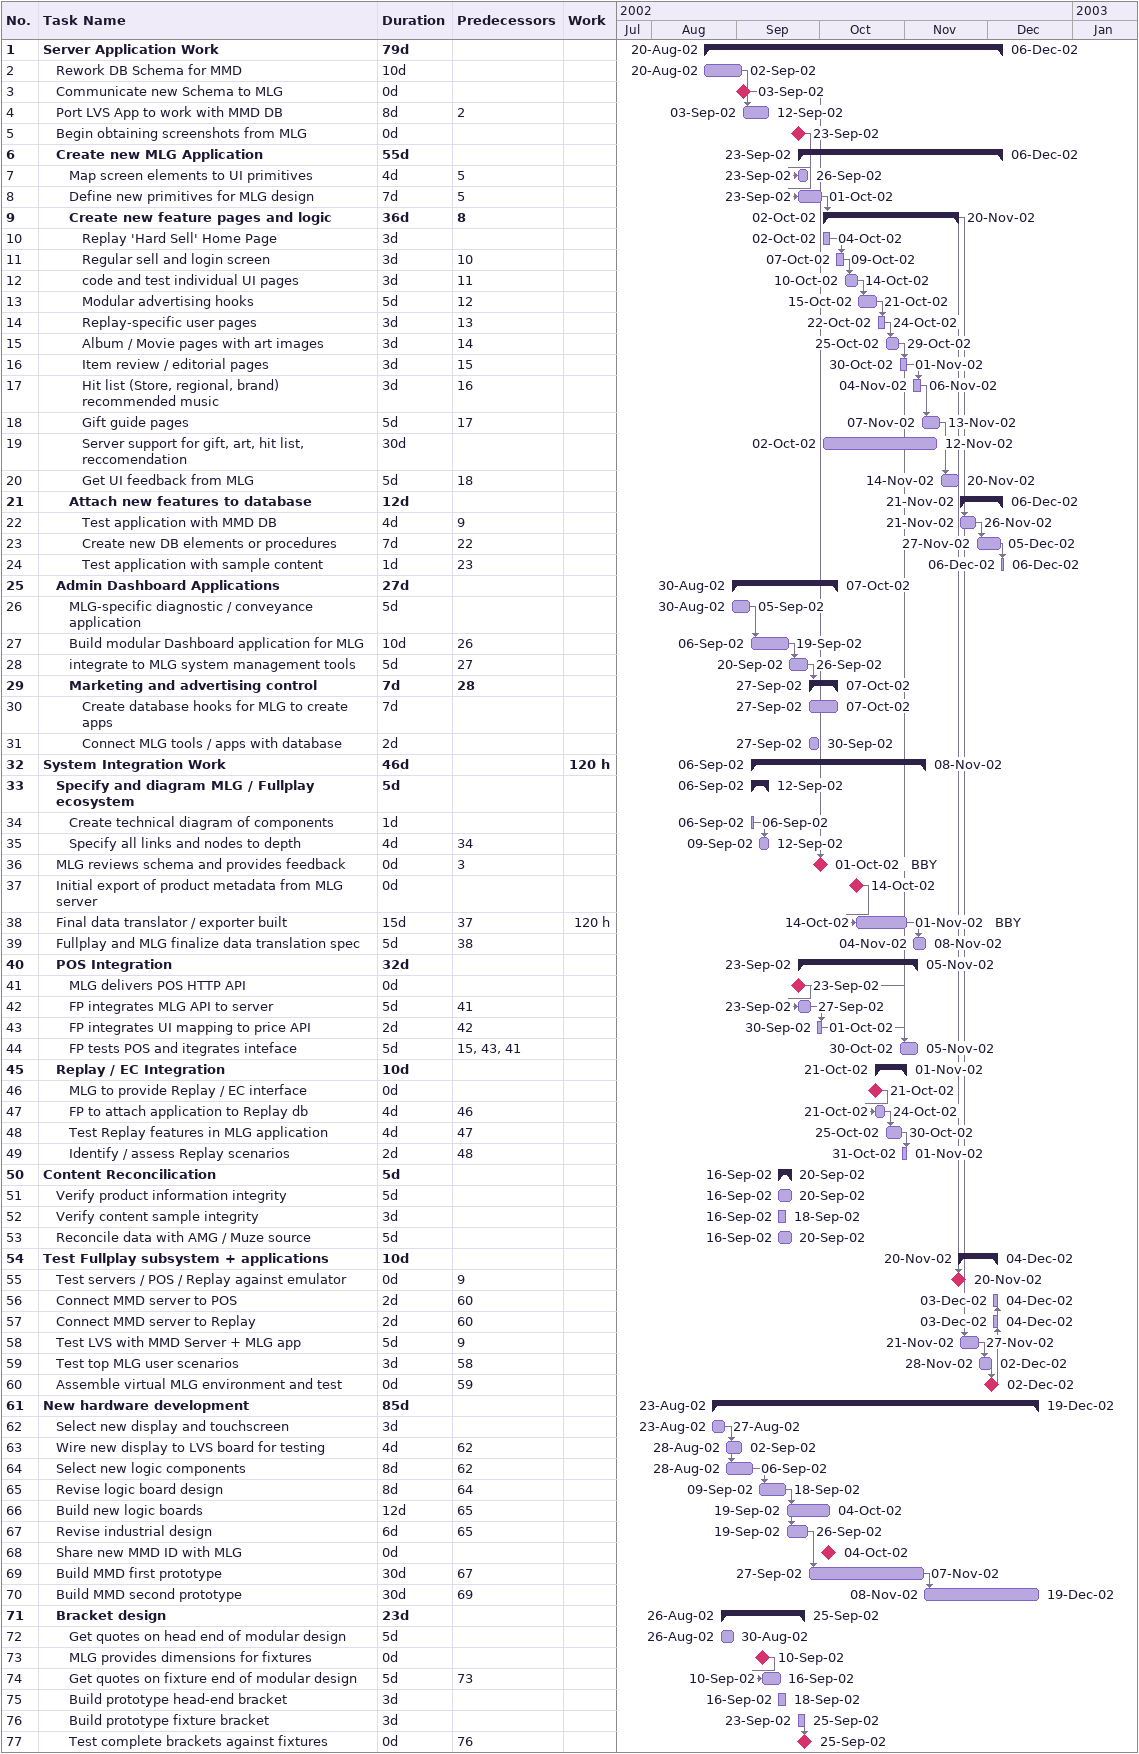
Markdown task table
| ID | Level | Task | Duration | Start | Finish | Predecessors | Resources | Work (h) |
|---|---|---|---|---|---|---|---|---|
| 1 | 1 | **Server Application Work** | 79d | 2002-08-20 | 2002-12-06 |  |  |  |
| 2 | 2 | Rework DB Schema for MMD | 10d | 2002-08-20 | 2002-09-02 |  |  |  |
| 3 | 2 | Communicate new Schema to MLG | 0d | 2002-09-03 | 2002-09-03 |  |  |  |
| 4 | 2 | Port LVS App to work with MMD DB | 8d | 2002-09-03 | 2002-09-12 | 2 |  |  |
| 5 | 2 | Begin obtaining screenshots from MLG | 0d | 2002-09-23 | 2002-09-23 |  |  |  |
| 6 | 2 | **Create new MLG Application** | 55d | 2002-09-23 | 2002-12-06 |  |  |  |
| 7 | 3 | Map screen elements to UI primitives | 4d | 2002-09-23 | 2002-09-26 | 5 |  |  |
| 8 | 3 | Define new primitives for MLG design | 7d | 2002-09-23 | 2002-10-01 | 5 |  |  |
| 9 | 3 | **Create new feature pages and logic** | 36d | 2002-10-02 | 2002-11-20 | 8 |  |  |
| 10 | 4 | Replay 'Hard Sell' Home Page | 3d | 2002-10-02 | 2002-10-04 |  |  |  |
| 11 | 4 | Regular sell and login screen | 3d | 2002-10-07 | 2002-10-09 | 10 |  |  |
| 12 | 4 | code and test individual UI pages | 3d | 2002-10-10 | 2002-10-14 | 11 |  |  |
| 13 | 4 | Modular advertising hooks | 5d | 2002-10-15 | 2002-10-21 | 12 |  |  |
| 14 | 4 | Replay-specific user pages | 3d | 2002-10-22 | 2002-10-24 | 13 |  |  |
| 15 | 4 | Album / Movie pages with art images | 3d | 2002-10-25 | 2002-10-29 | 14 |  |  |
| 16 | 4 | Item review / editorial pages | 3d | 2002-10-30 | 2002-11-01 | 15 |  |  |
| 17 | 4 | Hit list (Store, regional, brand) recommended music | 3d | 2002-11-04 | 2002-11-06 | 16 |  |  |
| 18 | 4 | Gift guide pages | 5d | 2002-11-07 | 2002-11-13 | 17 |  |  |
| 19 | 4 | Server support for gift, art, hit list, reccomendation | 30d | 2002-10-02 | 2002-11-12 |  |  |  |
| 20 | 4 | Get UI feedback from MLG | 5d | 2002-11-14 | 2002-11-20 | 18 |  |  |
| 21 | 3 | **Attach new features to database** | 12d | 2002-11-21 | 2002-12-06 |  |  |  |
| 22 | 4 | Test application with MMD DB | 4d | 2002-11-21 | 2002-11-26 | 9 |  |  |
| 23 | 4 | Create new DB elements or procedures | 7d | 2002-11-27 | 2002-12-05 | 22 |  |  |
| 24 | 4 | Test application with sample content | 1d | 2002-12-06 | 2002-12-06 | 23 |  |  |
| 25 | 2 | **Admin Dashboard Applications** | 27d | 2002-08-30 | 2002-10-07 |  |  |  |
| 26 | 3 | MLG-specific diagnostic / conveyance application | 5d | 2002-08-30 | 2002-09-05 |  |  |  |
| 27 | 3 | Build modular Dashboard application for MLG | 10d | 2002-09-06 | 2002-09-19 | 26 |  |  |
| 28 | 3 | integrate to MLG system management tools | 5d | 2002-09-20 | 2002-09-26 | 27 |  |  |
| 29 | 3 | **Marketing and advertising control** | 7d | 2002-09-27 | 2002-10-07 | 28 |  |  |
| 30 | 4 | Create database hooks for MLG to create apps | 7d | 2002-09-27 | 2002-10-07 |  |  |  |
| 31 | 4 | Connect MLG tools / apps with database | 2d | 2002-09-27 | 2002-09-30 |  |  |  |
| 32 | 1 | **System Integration Work** | 46d | 2002-09-06 | 2002-11-08 |  |  | 120 |
| 33 | 2 | **Specify and diagram MLG / Fullplay ecosystem** | 5d | 2002-09-06 | 2002-09-12 |  |  |  |
| 34 | 3 | Create technical diagram of components | 1d | 2002-09-06 | 2002-09-06 |  |  |  |
| 35 | 3 | Specify all links and nodes to depth | 4d | 2002-09-09 | 2002-09-12 | 34 |  |  |
| 36 | 2 | MLG reviews schema and provides feedback | 0d | 2002-10-01 | 2002-10-01 | 3 | BBY |  |
| 37 | 2 | Initial export of product metadata from MLG server | 0d | 2002-10-14 | 2002-10-14 |  |  |  |
| 38 | 2 | Final data translator / exporter built | 15d | 2002-10-14 | 2002-11-01 | 37 | BBY | 120 |
| 39 | 2 | Fullplay and MLG finalize data translation spec | 5d | 2002-11-04 | 2002-11-08 | 38 |  |  |
| 40 | 2 | **POS Integration** | 32d | 2002-09-23 | 2002-11-05 |  |  |  |
| 41 | 3 | MLG delivers POS HTTP API | 0d | 2002-09-23 | 2002-09-23 |  |  |  |
| 42 | 3 | FP integrates MLG API to server | 5d | 2002-09-23 | 2002-09-27 | 41 |  |  |
| 43 | 3 | FP integrates UI mapping to price API | 2d | 2002-09-30 | 2002-10-01 | 42 |  |  |
| 44 | 3 | FP tests POS and itegrates inteface | 5d | 2002-10-30 | 2002-11-05 | 15, 43, 41 |  |  |
| 45 | 2 | **Replay / EC Integration** | 10d | 2002-10-21 | 2002-11-01 |  |  |  |
| 46 | 3 | MLG to provide Replay / EC interface | 0d | 2002-10-21 | 2002-10-21 |  |  |  |
| 47 | 3 | FP to attach application to Replay db | 4d | 2002-10-21 | 2002-10-24 | 46 |  |  |
| 48 | 3 | Test Replay features in MLG application | 4d | 2002-10-25 | 2002-10-30 | 47 |  |  |
| 49 | 3 | Identify / assess Replay scenarios | 2d | 2002-10-31 | 2002-11-01 | 48 |  |  |
| 50 | 1 | **Content Reconcilication** | 5d | 2002-09-16 | 2002-09-20 |  |  |  |
| 51 | 2 | Verify product information integrity | 5d | 2002-09-16 | 2002-09-20 |  |  |  |
| 52 | 2 | Verify content sample integrity | 3d | 2002-09-16 | 2002-09-18 |  |  |  |
| 53 | 2 | Reconcile data with AMG / Muze source | 5d | 2002-09-16 | 2002-09-20 |  |  |  |
| 54 | 1 | **Test Fullplay subsystem + applications** | 10d | 2002-11-20 | 2002-12-04 |  |  |  |
| 55 | 2 | Test servers / POS / Replay against emulator | 0d | 2002-11-20 | 2002-11-20 | 9 |  |  |
| 56 | 2 | Connect MMD server to POS | 2d | 2002-12-03 | 2002-12-04 | 60 |  |  |
| 57 | 2 | Connect MMD server to Replay | 2d | 2002-12-03 | 2002-12-04 | 60 |  |  |
| 58 | 2 | Test LVS with MMD Server + MLG app | 5d | 2002-11-21 | 2002-11-27 | 9 |  |  |
| 59 | 2 | Test top MLG user scenarios | 3d | 2002-11-28 | 2002-12-02 | 58 |  |  |
| 60 | 2 | Assemble virtual MLG environment and test | 0d | 2002-12-02 | 2002-12-02 | 59 |  |  |
| 61 | 1 | **New hardware development** | 85d | 2002-08-23 | 2002-12-19 |  |  |  |
| 62 | 2 | Select new display and touchscreen | 3d | 2002-08-23 | 2002-08-27 |  |  |  |
| 63 | 2 | Wire new display to LVS board for testing | 4d | 2002-08-28 | 2002-09-02 | 62 |  |  |
| 64 | 2 | Select new logic components | 8d | 2002-08-28 | 2002-09-06 | 62 |  |  |
| 65 | 2 | Revise logic board design | 8d | 2002-09-09 | 2002-09-18 | 64 |  |  |
| 66 | 2 | Build new logic boards | 12d | 2002-09-19 | 2002-10-04 | 65 |  |  |
| 67 | 2 | Revise industrial design | 6d | 2002-09-19 | 2002-09-26 | 65 |  |  |
| 68 | 2 | Share new MMD ID with MLG | 0d | 2002-10-04 | 2002-10-04 |  |  |  |
| 69 | 2 | Build MMD first prototype | 30d | 2002-09-27 | 2002-11-07 | 67 |  |  |
| 70 | 2 | Build MMD second prototype | 30d | 2002-11-08 | 2002-12-19 | 69 |  |  |
| 71 | 2 | **Bracket design** | 23d | 2002-08-26 | 2002-09-25 |  |  |  |
| 72 | 3 | Get quotes on head end of modular design | 5d | 2002-08-26 | 2002-08-30 |  |  |  |
| 73 | 3 | MLG provides dimensions for fixtures | 0d | 2002-09-10 | 2002-09-10 |  |  |  |
| 74 | 3 | Get quotes on fixture end of modular design | 5d | 2002-09-10 | 2002-09-16 | 73 |  |  |
| 75 | 3 | Build prototype head-end bracket | 3d | 2002-09-16 | 2002-09-18 |  |  |  |
| 76 | 3 | Build prototype fixture bracket | 3d | 2002-09-23 | 2002-09-25 |  |  |  |
| 77 | 3 | Test complete brackets against fixtures | 0d | 2002-09-25 | 2002-09-25 | 76 |  |  |
